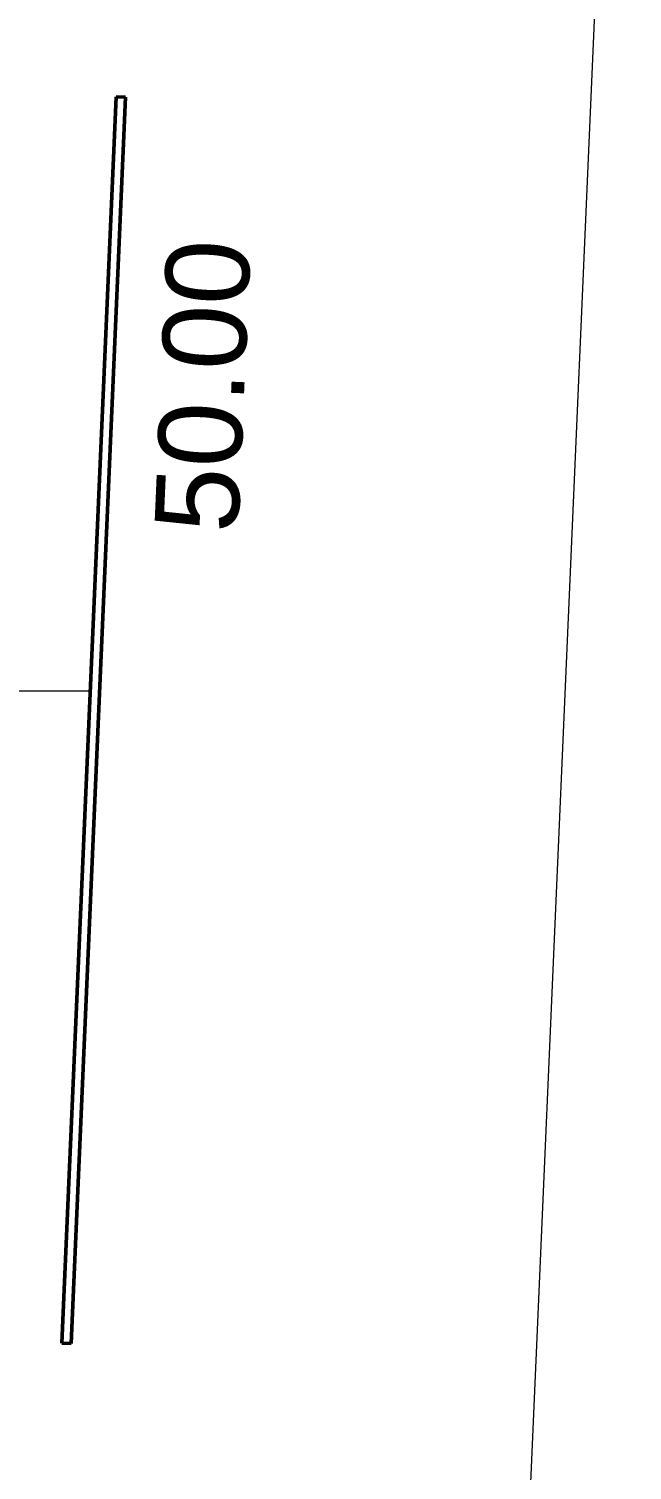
# Model space of a CAD drawing. Header units: centimetres. Extents: x 63871 to 181827, y -95930 to 42199.
# Drawn here: x 178681 to 179978, y -22600 to -19501 of the extents above; entities that cross this region are included whole.
import ezdxf

# ---------------------------------------------------------------- set-up
doc = ezdxf.new("R2010")
doc.units = ezdxf.units.CM
for name, color, linetype, lineweight in [('03_PARSEL_ALN_YENI', 40, 'Continuous', 0), ('ARA SINIRLAR', 225, 'Continuous', 15), ('PARSEL SINIRI', 12, 'Continuous', 50), ('ROL_CEPHE', 1, 'Continuous', 0)]:
    doc.layers.add(name, color=color, linetype=linetype, lineweight=lineweight)
doc.styles.get("Standard").update_dxf_attribs({"font": 'Arial.ttf'})

msp = doc.modelspace()

# ---------------------------------------------------------------- linework, layer by layer
at = {"layer": '03_PARSEL_ALN_YENI'}
msp.add_line((179760, -22627.5), (179977.9, -17632.5), dxfattribs=at)
at = {"layer": '03_PARSEL_ALN_YENI', "lineweight": 0}
msp.add_line((179760, -22627.5), (179977.9, -17632.5), dxfattribs=at)
at = {"layer": 'ARA SINIRLAR', "color": 5}
msp.add_line((176465.3, -20924.6), (178813.4, -20924.6), dxfattribs=at)
at = {"layer": 'PARSEL SINIRI'}
for p, q in [((178869.1, -19647.6), (178889.1, -19648.5)), ((178752.2, -22327.1), (178772.3, -22328))]:
    msp.add_line(p, q, dxfattribs=at)
for points in [[(178752.2, -22327.1), (178869.1, -19647.6)], [(178772.1, -22328), (178889.1, -19648.5)]]:
    msp.add_lwpolyline(points, dxfattribs=at)

# ---------------------------------------------------------------- texts
at = {"layer": 'ROL_CEPHE', "lineweight": 0}
msp.add_text('50.00', height=180, rotation=87.5013, dxfattribs=at).set_placement((179130.6, -20587.5))

doc.saveas('drawing.dxf')
